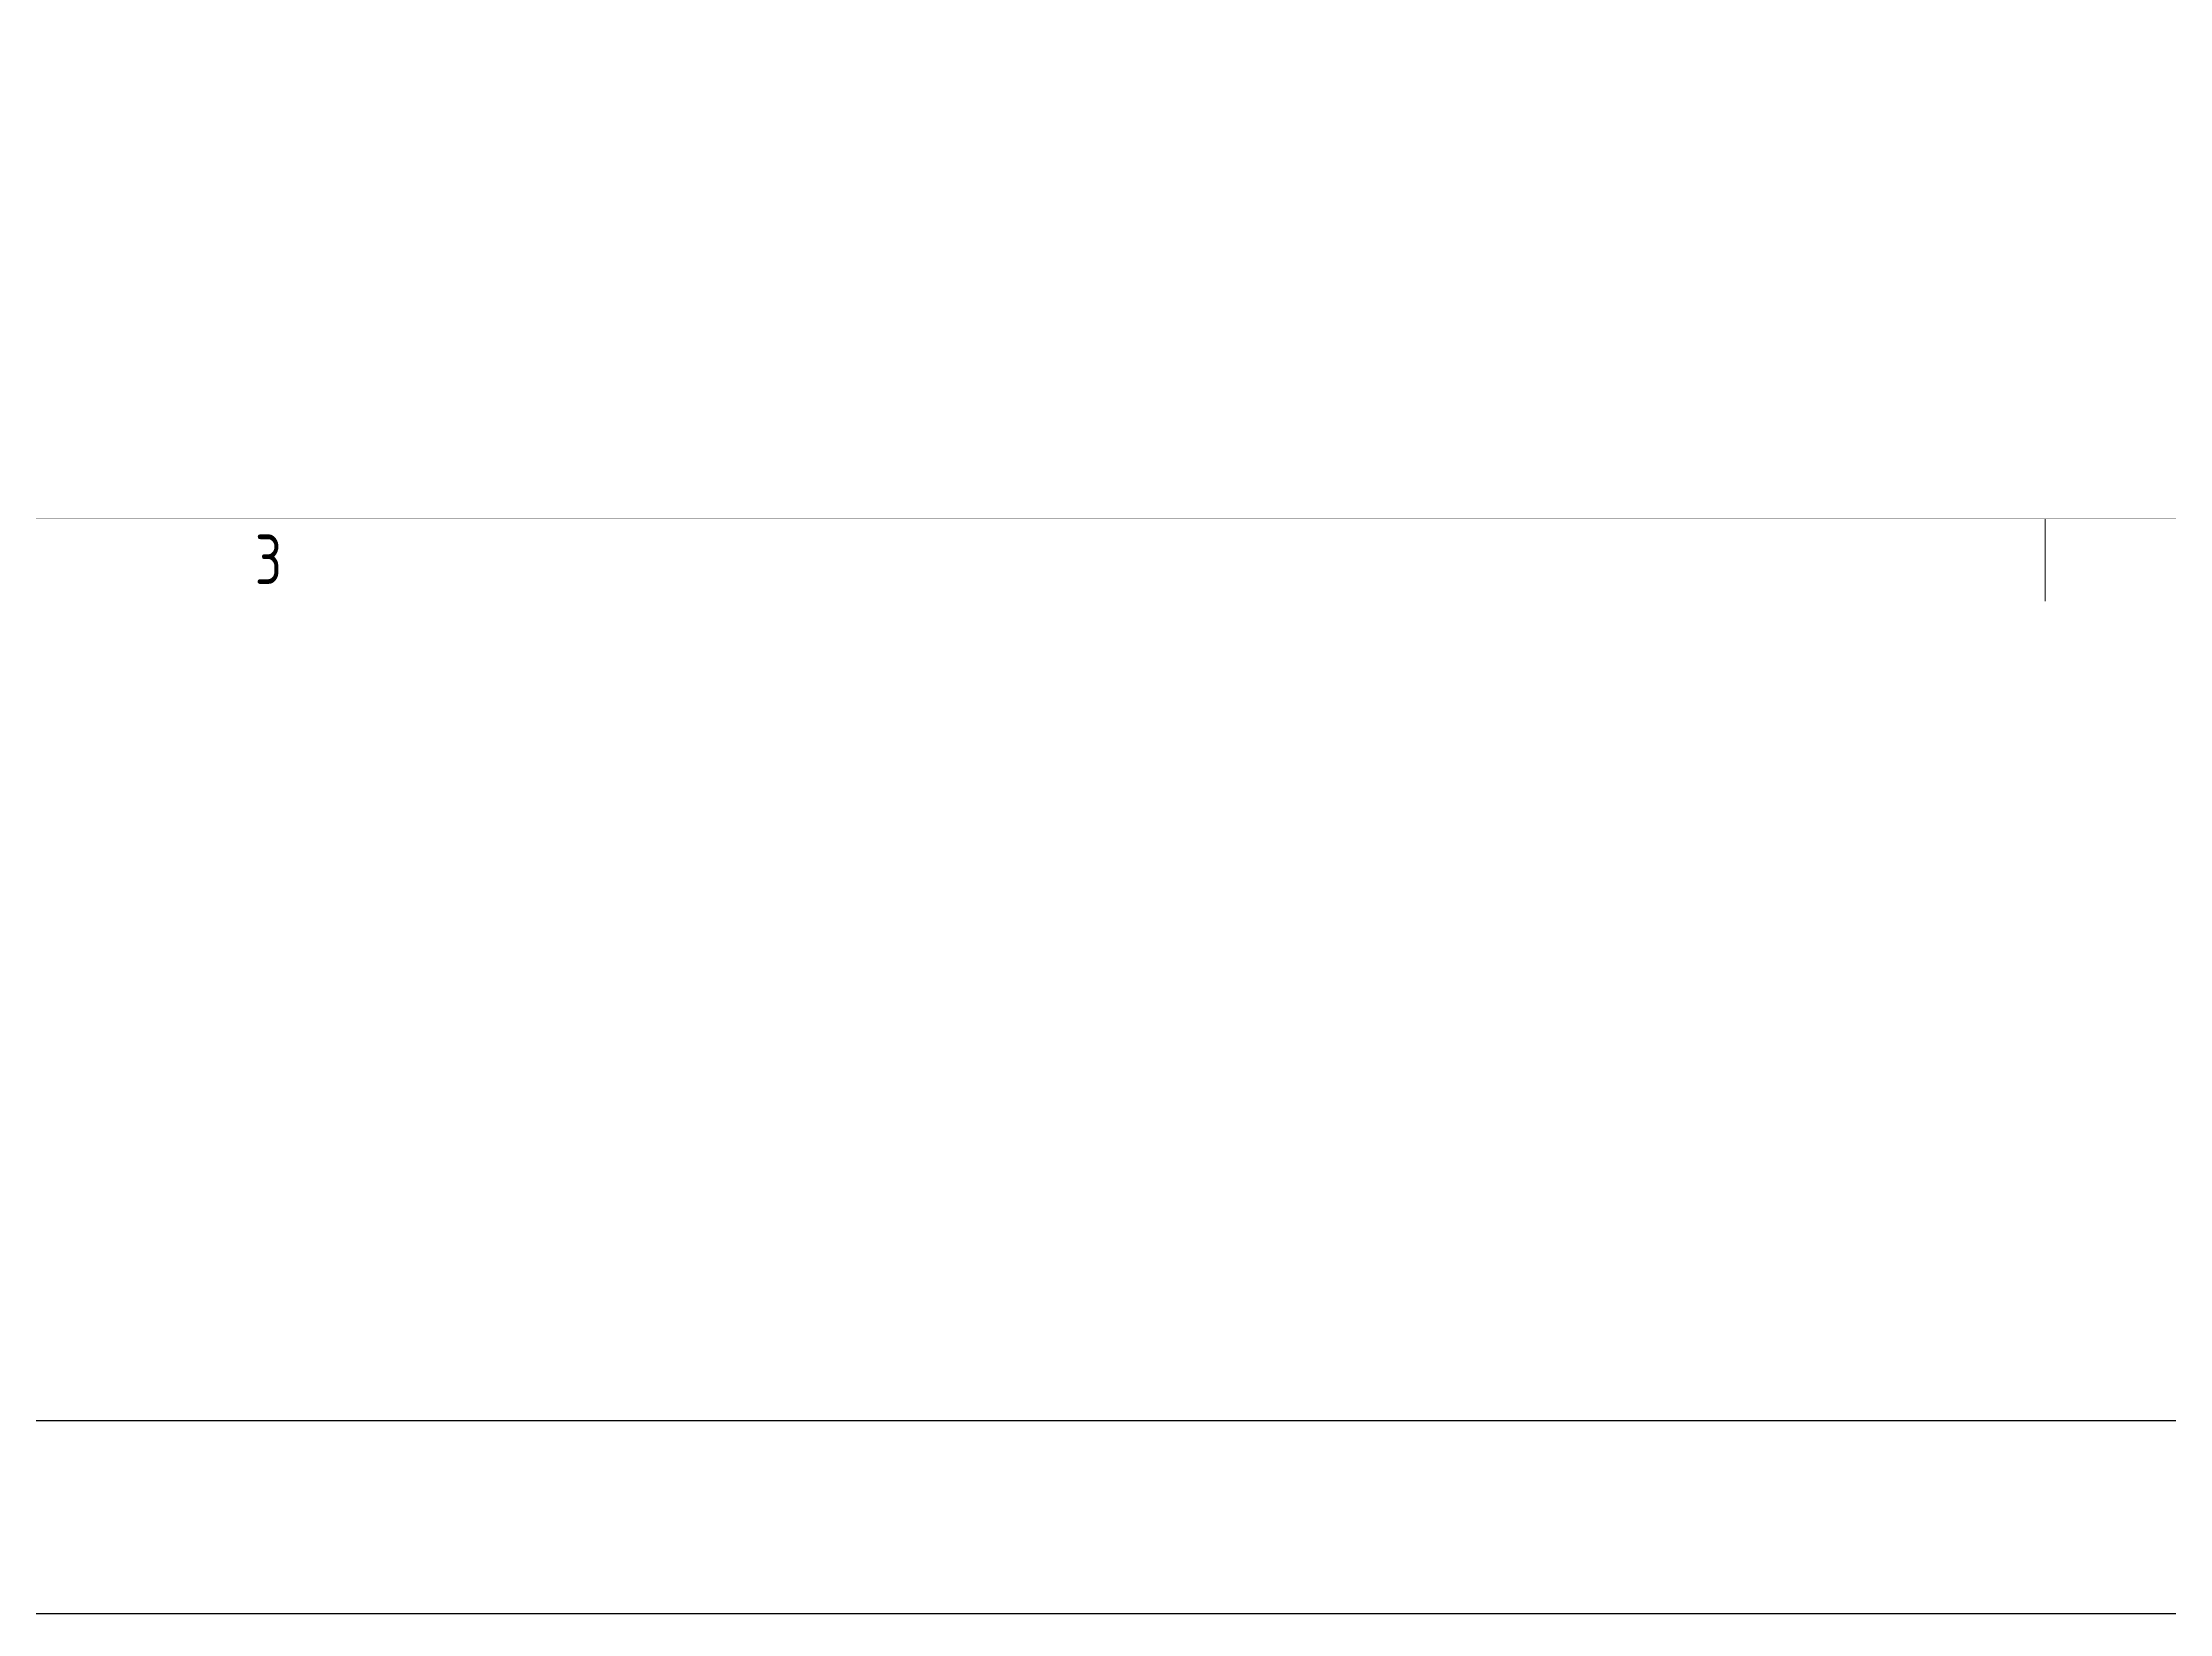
# Model space of a CAD drawing. Header units: millimetres. Extents: x 42007 to 66124, y -556 to 6894.
# Drawn here: x 50213 to 51502, y -556 to 395 of the extents above; entities that cross this region are included whole.
import ezdxf

# ---------------------------------------------------------------- set-up
doc = ezdxf.new("R2010")
doc.units = ezdxf.units.MM
doc.linetypes.add('K5LT32769', pattern=[0])
doc.linetypes.add('K5LT32775', pattern=[0])
doc.styles.add('KTEXTSTYLE', font='GOST_AU.SHX', dxfattribs={"width": 0.96, "height": 5})

msp = doc.modelspace()

# ---------------------------------------------------------------- linework, layer by layer
at = {"color": 7, "linetype": 'K5LT32769', "lineweight": 18}
msp.add_line((51426.651, 106.745), (51426.651, 56.745), dxfattribs=at)
at = {"color": 2}
for points in [[(42007.102, -556.488), (66124.1, -556.488), (66124.1, 6894.349), (42007.102, 6894.349)], [(42239.188, -439.554), (65841.366, -439.554), (65841.366, 6859.821), (42239.188, 6859.821)]]:
    msp.add_lwpolyline(points, close=True, dxfattribs=at)
at = {"color": 7, "linetype": 'K5LT32769', "const_width": 0.18}
msp.add_lwpolyline([(43026.651, 5996.745), (55636.651, 5996.745), (55636.651, 56.745), (43026.651, 56.745)], close=True, dxfattribs=at)
at = {"color": 1, "linetype": 'K5LT32775', "true_color": 0xff0000, "const_width": 0.18}
msp.add_lwpolyline([(55586.651, 106.745), (43226.651, 106.745), (43226.651, 5946.745), (55586.651, 5946.745)], close=True, dxfattribs=at)

# ---------------------------------------------------------------- texts
at = {"color": 7, "insert": (50341.787, 97.199), "char_height": 3, "attachment_point": 1, "style": 'KTEXTSTYLE'}
msp.add_mtext('\\H3.5;\\W0.965;\\Q15;\\Q0;\\H30.00;{\\c16711935;3}', dxfattribs=at)

doc.saveas('drawing.dxf')
